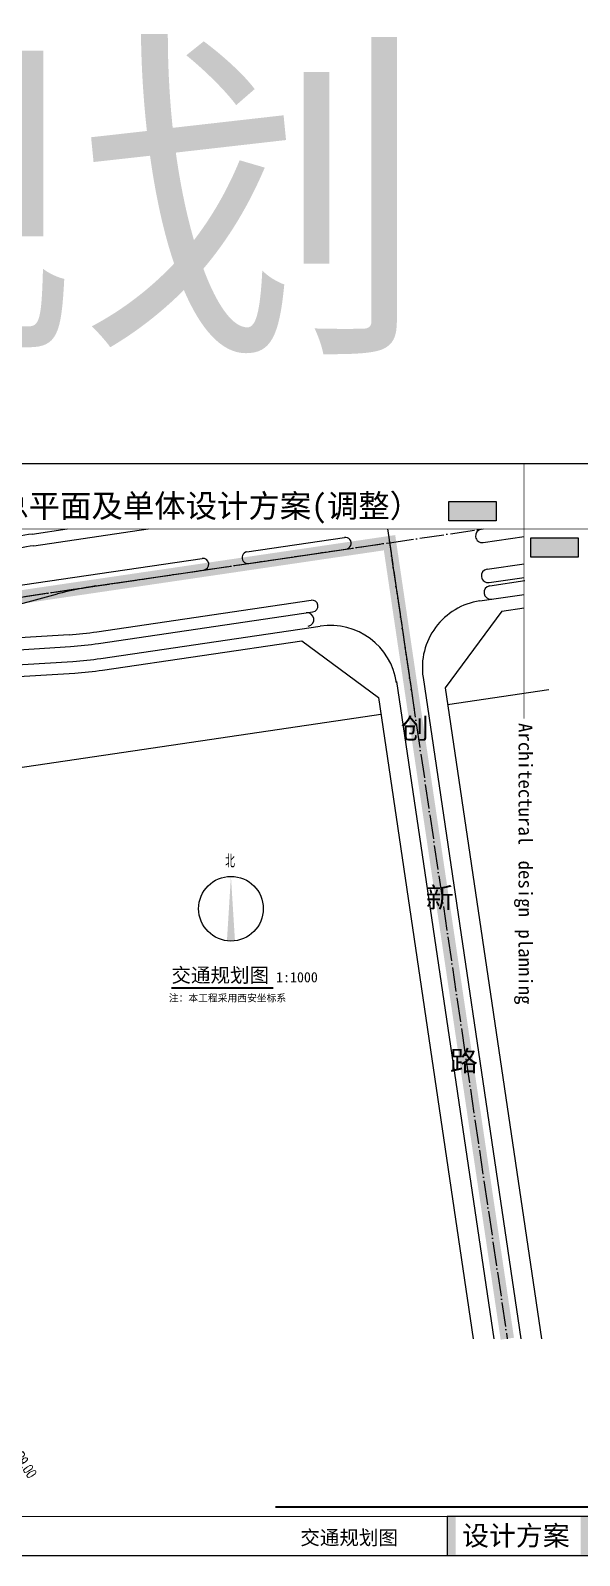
# Model space of a CAD drawing. Header units: millimetres. Extents: x 475841 to 500774, y 3420694 to 3426131.
# Drawn here: x 498315.7 to 498478.8, y 3425615.2 to 3426068 of the extents above; entities that cross this region are included whole.
import ezdxf

# ---------------------------------------------------------------- set-up
doc = ezdxf.new("R2010")
doc.units = ezdxf.units.MM
doc.header["$LTSCALE"] = 10
doc.linetypes.add('ACAD_ISO04W100', pattern=[30.5, 24, -3, 0.5, -3])
doc.linetypes.add('DASH', pattern=[0.35, 0.25, -0.1])
doc.layers.get('0').update_dxf_attribs({"linetype": 'CONTINUOUS'})
for name, color, linetype in [('99999', 7, 'CONTINUOUS'), ('DIM_SYMB', 3, 'CONTINUOUS'), ('E02', 7, 'CONTINUOUS'), ('PUB_DIM', 3, 'CONTINUOUS'), ('PUB_TEXT', 7, 'CONTINUOUS'), ('PUB_TITLE', 4, 'CONTINUOUS'), ('Road', 7, 'CONTINUOUS'), ('ROAD-1', 75, 'CONTINUOUS'), ('XROAD', 7, 'CONTINUOUS'), ('线', 144, 'CONTINUOUS'), ('道路', 150, 'CONTINUOUS')]:
    doc.layers.add(name, color=color, linetype=linetype)
doc.layers.add('路2', color=50, linetype='CONTINUOUS', lineweight=13)
doc.styles.add('_TCH_DIM', font='SIMPLEX', dxfattribs={"bigfont": 'GBCBIG'})
doc.styles.add('宋体', font='NSimSun.ttf')
doc.styles.add('黑体', font='simhei.ttf', dxfattribs={"width": 0.8, "height": 25})

msp = doc.modelspace()

# ---------------------------------------------------------------- hatches: boundary and pattern name
at = {"layer": '线'}
for points in [[(498440.0281846786, 3425922.374862493), (498454.1319157744, 3425922.374862493), (498454.1319157747, 3425928.159128536), (498440.0281846786, 3425928.159128536)], [(498464.3383094133, 3425911.589656629), (498478.4420405091, 3425911.589656629), (498478.4420405093, 3425917.373922673), (498464.3383094133, 3425917.373922673)]]:
    msp.add_hatch(color=253, dxfattribs=at).paths.add_polyline_path(points)
h = msp.add_hatch(color=253, dxfattribs=at)
h.paths.add_polyline_path([(498481.6640964158, 3425615.168209709), (498481.6640964158, 3425626.744459296), (498439.4882033942, 3425626.744459296), (498439.4882033942, 3425615.168209709)])
h.paths.add_polyline_path([(498442.0437739973, 3425615.416130307), (498479.2147704271, 3425615.416130307), (498479.2147704271, 3425626.894690025), (498442.0437739973, 3425626.894690025)])

# ---------------------------------------------------------------- linework, layer by layer
at = {"color": 253}
for points, const_width in [([(498462.3703466263, 3425939.303198149), (498462.3703466263, 3425863.660124588)], 0.2315249974731167), ([(498481.6640964158, 3425920.009448837), (498023.244601419, 3425920.009448837)], 0.2315249974731167), ([(498481.6640964158, 3425629.557487946), (498388.4521327415, 3425629.557487946)], 0.6173999932616444)]:
    msp.add_lwpolyline(points, dxfattribs=dict(at, const_width=const_width))
at = {"layer": 'DIM_SYMB', "linetype": 'Continuous', "elevation": 1.332943100000001}
msp.add_lwpolyline([(498375.2890734086, 3425797.642301179, 2.4, 0, 0), (498375.2890734086, 3425816.84230118, 0, 0, 0)], format="xyseb", dxfattribs=at)
at = {"layer": 'DIM_SYMB', "const_width": 0.5599999999999999, "elevation": 2.665886200000002}
msp.add_lwpolyline([(498357.617199958, 3425783.682100995), (498387.8461927527, 3425783.682100995)], dxfattribs=at)
at = {"layer": 'DIM_SYMB', "linetype": 'Continuous'}
msp.add_circle((498375.2890734086, 3425807.24230118, 1.332943100000001), 9.599999999976717, dxfattribs=at)
at = {"layer": 'E02', "color": 1, "linetype": 'ACAD_ISO04W100', "ltscale": 0.03}
for p, q in [((498421.7953745172, 3425920.009430144, 1.332943100000001), (498429.7589725244, 3425866.22887454, 1.332943100000001)), ((498422.4013484145, 3425915.917107446, 1.332943100000001), (498450.1908996901, 3425920.009430144, 1.332943100000001)), ((498422.4013484145, 3425915.917107446, 1.332943100000001), (498450.1908996901, 3425920.009430144, 1.332943100000001)), ((498422.4013484145, 3425915.917107446, 1.332943100000001), (498450.1908996901, 3425920.009430144, 1.332943100000001)), ((498422.4013484145, 3425915.917107446, 1.332943100000001), (498450.1908996901, 3425920.009430144, 1.332943100000001)), ((498023.2446040948, 3425857.136805858, 1.332943100000001), (498422.4013484145, 3425915.917107446, 1.332943100000001)), ((498033.2825570356, 3425858.615006864, 1.332943100000001), (498422.4013484145, 3425915.917107446, 1.332943100000001)), ((498033.2825570356, 3425858.615006864, 1.332943100000001), (498422.4013484145, 3425915.917107446, 1.332943100000001))]:
    msp.add_line(p, q, dxfattribs=at)
at = {"layer": 'E02', "color": 1, "linetype": 'ACAD_ISO04W100', "ltscale": 0.03, "elevation": 1.332943100000001, "flags": 128}
msp.add_lwpolyline([(498422.3104262499, 3425916.531382824), (498457.4029905717, 3425679.540815862)], dxfattribs=at)
at = {"layer": 'PUB_TITLE', "color": 6}
msp.add_lwpolyline([(498023.244601419, 3425615.168209709), (498481.6640964158, 3425615.168209709), (498481.6640964158, 3425939.303198149), (498023.244601419, 3425939.303198149)], close=True, dxfattribs=at)
at = {"layer": 'Road'}
msp.add_line((498449.237108852, 3425898.642493487, 1.332943100000001), (498462.3703493047, 3425900.576510251, 1.332943100000001), dxfattribs=at)
msp.add_line((498449.237108852, 3425898.642493487, 1.332943100000001), (498462.3703493047, 3425900.576510251, 1.332943100000001), dxfattribs=at)
msp.add_line((498449.237108852, 3425898.642493487, 1.332943100000001), (498462.3703493047, 3425900.576510251, 1.332943100000001), dxfattribs=at)
msp.add_line((498449.237108852, 3425898.642493487, 1.332943100000001), (498462.3703493047, 3425900.576510251, 1.332943100000001), dxfattribs=at)
msp.add_line((498449.237108852, 3425898.642493487, 1.332943100000001), (498462.3703493047, 3425900.576510251, 1.332943100000001), dxfattribs=at)
at = {"layer": 'Road', "ltscale": 0.5}
msp.add_line((498336.6181855695, 3425881.552703193, 1.332943100000001), (498401.8224789148, 3425891.154765747, 1.332943100000001), dxfattribs=at)
at = {"layer": 'ROAD-1', "ltscale": 0.5}
for p, q in [((498316.2284666542, 3425918.476087304, 1.332943100000001), (498326.6408687577, 3425920.009430144, 1.332943100000001)), ((498316.2284666542, 3425918.476087304, 1.332943100000001), (498326.6408687577, 3425920.009430144, 1.332943100000001)), ((498316.7383815476, 3425915.013431275, 1.332943100000001), (498350.664485855, 3425920.009430144, 1.332943100000001)), ((498316.7383815476, 3425915.013431275, 1.332943100000001), (498350.664485855, 3425920.009430144, 1.332943100000001)), ((498380.058645307, 3425913.219416843, 1.332943100000001), (498408.9966885053, 3425917.480867842, 1.332943100000001)), ((498380.058645307, 3425913.219416843, 1.332943100000001), (498408.9966885053, 3425917.480867842, 1.332943100000001)), ((498380.5686725332, 3425909.756777352, 1.332943100000001), (498409.5065527373, 3425914.018204348, 1.332943100000001)), ((498380.5686725332, 3425909.756777352, 1.332943100000001), (498409.5065527373, 3425914.018204348, 1.332943100000001)), ((498023.2446040948, 3425860.67455257, 1.332943100000001), (498366.7028285716, 3425911.252623228, 1.332943100000001)), ((498335.1223617396, 3425903.064299039, 1.332943100000001), (498367.2127067077, 3425907.789961783, 1.332943100000001)), ((498305.8154708156, 3425895.891736013, 1.332943100000001), (498323.7560823706, 3425900.709535443, 1.332943100000001)), ((498335.4526658311, 3425889.467345556, 1.332943100000001), (498399.106663883, 3425898.841109762, 1.332943100000001)), ((498335.4526658311, 3425889.467345556, 1.332943100000001), (498399.106663883, 3425898.841109762, 1.332943100000001)), ((498335.9625807161, 3425886.004689521, 1.332943100000001), (498399.6165787696, 3425895.378453727, 1.332943100000001)), ((498335.9625807161, 3425886.004689521, 1.332943100000001), (498399.6165787696, 3425895.378453727, 1.332943100000001)), ((498327.186400087, 3425888.599194831, 1.332943100000001), (498305.4446424253, 3425887.226140425, 1.332943100000001)), ((498305.9132259807, 3425883.759143637, 1.332943100000001), (498327.6549836414, 3425885.132198042, 1.332943100000001))]:
    msp.add_line(p, q, dxfattribs=at)
at = {"layer": 'ROAD-1'}
for p, q in [((498449.6426166342, 3425919.92868933, 1.332943100000001), (498450.1908996412, 3425920.009430144, 1.332943100000001)), ((498449.6426166342, 3425919.92868933, 1.332943100000001), (498450.1908996412, 3425920.009430144, 1.332943100000001)), ((498450.2253765039, 3425915.97136815, 1.332943100000001), (498462.3703493047, 3425917.759851431, 1.332943100000001)), ((498450.2253765039, 3425915.97136815, 1.332943100000001), (498462.3703493047, 3425917.759851431, 1.332943100000001)), ((498450.2253765039, 3425915.97136815, 1.332943100000001), (498462.3703493047, 3425917.759851431, 1.332943100000001)), ((498450.2253765039, 3425915.97136815, 1.332943100000001), (498462.3703493047, 3425917.759851431, 1.332943100000001)), ((498451.3870146104, 3425908.05615417, 1.332943100000001), (498462.3703493047, 3425909.673573228, 1.332943100000001)), ((498451.3870146104, 3425908.05615417, 1.332943100000001), (498462.3703493047, 3425909.673573228, 1.332943100000001)), ((498451.3870146104, 3425908.05615417, 1.332943100000001), (498462.3703493047, 3425909.673573228, 1.332943100000001)), ((498451.3870146104, 3425908.05615417, 1.332943100000001), (498462.3703493047, 3425909.673573228, 1.332943100000001)), ((498451.9697744802, 3425904.09883299, 1.332943100000001), (498462.3703493047, 3425905.630434129, 1.332943100000001)), ((498451.9697744802, 3425904.09883299, 1.332943100000001), (498462.3703493047, 3425905.630434129, 1.332943100000001)), ((498451.9697744802, 3425904.09883299, 1.332943100000001), (498462.3703493047, 3425905.630434129, 1.332943100000001)), ((498451.9697744802, 3425904.09883299, 1.332943100000001), (498462.3703493047, 3425905.630434129, 1.332943100000001)), ((498452.1689368867, 3425903.117377102, 1.332943100000001), (498462.5695117112, 3425904.648978242, 1.332943100000001))]:
    msp.add_line(p, q, dxfattribs=at)
at = {"layer": 'ROAD-1', "ltscale": 0.5}
for centre, radius, start, end in [((498330.8703083947, 3425819.048392619, 1.332943100000001), 100.5, 98.3772357147088, 103.3778803228336), ((498409.251570059, 3425915.74952865, 1.332943100000001), 1.750000001076762, 278.3772357081112, 98.3772357147088), ((498331.3073783027, 3425816.080401737, 1.332943100000001), 100, 98.3772357147088, 103.3778803228336), ((498380.3136589201, 3425911.488097098, 1.332943100000001), 1.750000000931668, 98.37909457619277, 278.3790945761928), ((498366.9576999308, 3425909.521282536, 1.332943100000001), 1.750000000639488, 278.3788683377873, 98.37886833778727), ((498349.6913584976, 3425804.131269502, 1.332943100000001), 100, 98.3772357147088, 105.0316607966256), ((498399.3616213263, 3425897.109781745, 1.332943100000001), 1.750000000748892, 278.3772357147088, 98.3772357147088), ((498320.883669075, 3425988.400375094, 1.332943100000001), 100, 273.6135940240518, 278.3772357147088), ((498321.320738975, 3425985.432384206, 1.332943100000001), 100.5, 273.6135940240518, 278.3772357147088)]:
    msp.add_arc(centre, radius, start, end, dxfattribs=at)
at = {"layer": 'ROAD-1'}
for centre, radius, start, end in [((498449.9339965691, 3425917.950028739, 1.332943100000001), 2, 98.3772357147088, 188.3772356883129), ((498449.93399657, 3425917.950028733, 1.332943100000001), 2, 188.3772356883129, 278.3772357081112), ((498451.6783945453, 3425906.077493579, 1.332943100000001), 2, 98.3772357147088, 188.3772356883129), ((498451.6783945453, 3425906.077493579, 1.332943100000001), 2, 98.3772357147088, 188.3772356883129), ((498451.678394545, 3425906.07749358, 1.332943100000001), 2, 188.3772356883129, 278.3772357147088), ((498451.678394545, 3425906.07749358, 1.332943100000001), 2, 188.3772356883129, 278.3772357147088), ((498452.4603168218, 3425901.138716511, 1.332943100000001), 2.000000000195745, 98.3772357147088, 278.3772357147088), ((498452.4603168218, 3425901.138716511, 1.332943100000001), 2.000000000195745, 98.3772357147088, 278.3772357147088), ((498397.9479529926, 3425893.111160339, 1.332943100000001), 2.000000000187264, 278.3772357147088, 98.37723571140354)]:
    msp.add_arc(centre, radius, start, end, dxfattribs=at)
at = {"layer": 'XROAD', "color": 4}
msp.add_line((498455.7432269774, 3425895.557453155, 1.332943100000001), (498462.3703493047, 3425896.533371148, 1.332943100000001), dxfattribs=at)
msp.add_line((498455.7432269774, 3425895.557453155, 1.332943100000001), (498462.3703493047, 3425896.533371148, 1.332943100000001), dxfattribs=at)
msp.add_line((498455.7432269774, 3425895.557453155, 1.332943100000001), (498462.3703493047, 3425896.533371148, 1.332943100000001), dxfattribs=at)
at = {"layer": 'XROAD', "color": 4, "ltscale": 0.5}
msp.add_line((498337.1281004076, 3425878.09004715, 1.332943100000001), (498396.3833094463, 3425886.816040405, 1.332943100000001), dxfattribs=at)
at = {"layer": 'XROAD'}
for p, q in [((498439.6185876277, 3425867.913300022, 1.332943100000001), (498469.7825570356, 3425872.355282386, 1.332943100000001)), ((498282.9086472195, 3425844.836005976, 1.332943100000001), (498417.853340404, 3425864.708123575, 1.332943100000001)), ((498417.8533404042, 3425864.708123574, 1.332943100000001), (498419.8319754328, 3425864.999499744, 1.332943100000001))]:
    msp.add_line(p, q, dxfattribs=at)
at = {"layer": '线', "color": 253}
for points in [[(498440.0281846786, 3425928.159128536), (498454.1319157745, 3425928.159128536), (498454.1319157745, 3425922.374862493), (498440.0281846786, 3425922.374862493)], [(498464.3383094133, 3425917.373922673), (498478.4420405092, 3425917.373922673), (498478.4420405092, 3425911.589656629), (498464.3383094133, 3425911.589656629)], [(498481.6640964158, 3425626.744459296), (498439.4882033942, 3425626.744459296), (498439.4882033942, 3425615.168209709), (498481.6640964158, 3425615.168209709)]]:
    msp.add_lwpolyline(points, close=True, dxfattribs=at)
at = {"layer": '线', "color": 253, "const_width": 0.2315249974731167}
msp.add_lwpolyline([(498481.6640964158, 3425626.744459296), (498141.2644691892, 3425626.744459296)], dxfattribs=at)
at = {"layer": '路2', "color": 1, "linetype": 'DASH', "const_width": 4}
msp.add_lwpolyline([(498023.2446040951, 3425857.136805858), (498422.4013847662, 3425915.917112799), (498457.4029905717, 3425679.540815862)], dxfattribs=at)
at = {"layer": '道路'}
for p, q in [((498449.237108852, 3425898.642493487, 1.332943100000001), (498462.3703493047, 3425900.576510251, 1.332943100000001)), ((498455.7432269774, 3425895.557453155, 1.332943100000001), (498438.8861933852, 3425872.859377065, 1.332943100000001)), ((498455.7432269774, 3425895.557453155, 1.332943100000001), (498462.3703493047, 3425896.533371148, 1.332943100000001)), ((498336.6181855695, 3425881.552703193, 1.332943100000001), (498401.8224789148, 3425891.154765747, 1.332943100000001)), ((498337.1281004076, 3425878.09004715, 1.332943100000001), (498396.3833094463, 3425886.816040405, 1.332943100000001)), ((498396.3833094463, 3425886.816040405, 1.332943100000001), (498419.0995991419, 3425869.945455555, 1.332943100000001)), ((498306.6101621591, 3425879.311498061, 1.332943100000001), (498328.3519198272, 3425880.684552468, 1.332943100000001)), ((498307.1200770503, 3425875.848842028, 1.332943100000001), (498328.8618346386, 3425877.221896424, 1.332943100000001)), ((498432.3666138839, 3425875.926433998, 1.332943100000001), (498461.4465685195, 3425679.540815862, 1.332943100000001)), ((498424.4553497544, 3425874.738082681, 1.332943100000001), (498453.3593383354, 3425679.540815862, 1.332943100000001)), ((498438.8861933852, 3425872.859377065, 1.332943100000001), (498467.511991157, 3425679.540815862, 1.332943100000001)), ((498419.0995991421, 3425869.945455554, 1.332943100000001), (498447.2939156976, 3425679.540815862, 1.332943100000001))]:
    msp.add_line(p, q, dxfattribs=at)
for centre, radius, start, end in [((498452.1509082032, 3425878.85588758, 1.332943100000001), 20, 98.3772357147088, 188.4229119350096), ((498452.1509082032, 3425878.85588758, 1.332943100000001), 20, 98.3772357147088, 188.4229119350096), ((498404.7362782658, 3425871.368159839, 1.332943100000001), 20, 8.422911935009532, 98.3772357147088), ((498404.7362782658, 3425871.368159839, 1.332943100000001), 20, 8.422911935009532, 98.3772357147088), ((498322.0491888133, 3425980.485732731, 1.332943100000001), 100, 273.6135940307091, 278.3772357147088), ((498322.5591036506, 3425977.023076688, 1.332943100000001), 100, 273.6135940107371, 278.3772357147088)]:
    msp.add_arc(centre, radius, start, end, dxfattribs=at)

# ---------------------------------------------------------------- texts
at = {"layer": '99999', "style": '黑体'}
msp.add_text('注：本工程采用西安坐标系', height=2.128896, rotation=359.9952032261754, dxfattribs=at).set_placement((498356.8428617214, 3425779.645545853, 2.665886200000002))
at = {"layer": 'PUB_DIM', "color": 7, "style": '_TCH_DIM', "width": 0.7058823529411765}
msp.add_text('R9.00', height=2.975, rotation=303.018467953311, dxfattribs=at).set_placement((498310.7874767059, 3425644.690327846))
at = {"layer": 'PUB_TEXT', "style": '宋体'}
for s, height, p in [('交通规划', 75.9493670886076, (498019.2292257072, 3425980.068799504, 888.5258862000002)), ('安徽乾坤建材科技有限公司厂区总平面及单体设计方案(调整）', 6.838291064623406, (498175.2786785214, 3425923.439877456)), ('创', 6.075949367088608, (498425.7507651579, 3425857.721299162, 89.91894309999999)), ('新', 6.075949367088608, (498433.1891656336, 3425807.487559334, 89.91894309999999)), ('交通规划图', 4.253164556962026, (498357.617199958, 3425785.369189603, 2.665886200000002)), ('1:1000', 3.037974683544304, (498388.7058182138, 3425785.369189603, 2.665886200000002)), ('路', 6.075949367088608, (498440.3674368215, 3425759.010550273, 89.91894309999999)), ('交通规划图', 4.253164556962026, (498395.9065886302, 3425618.347215922, 1.332943100000001)), ('设计方案', 5.861392341091561, (498443.956867331, 3425618.143305844))]:
    msp.add_text(s, height=height, dxfattribs=at).set_placement(p)
for s, p in [('Architectural', (498460.7419544433, 3425862.375160884)), ('design', (498460.7419544433, 3425821.527769935)), ('planning', (498460.7419544433, 3425801.104074461))]:
    msp.add_text(s, height=4.102974537223033, rotation=270, dxfattribs=at).set_placement(p)
at = {"layer": 'PUB_TEXT', "linetype": 'Continuous', "style": '_TCH_DIM'}
msp.add_text('北', height=3.858156028368794, dxfattribs=at).set_placement((498373.5828262166, 3425819.454422267, 1.332943100000001))

doc.saveas('drawing.dxf')
